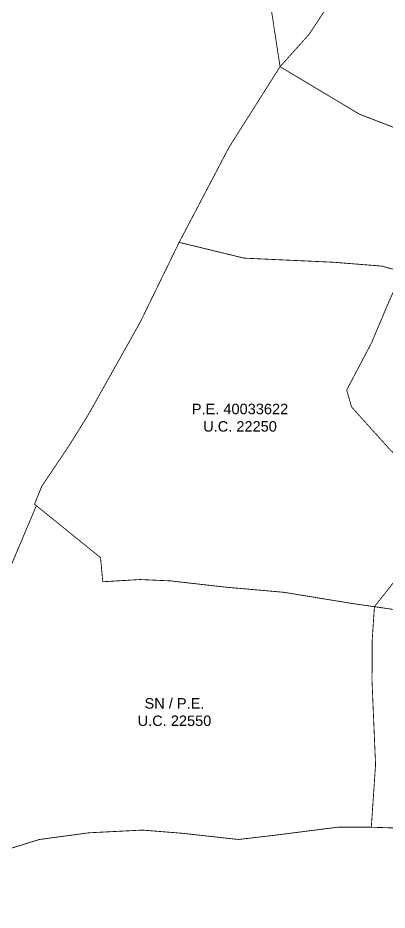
# Model space of a CAD drawing. Header units: metres. Extents: x 561401 to 594056, y 8460144 to 8508504.
# Drawn here: x 586645.6 to 586734.2, y 8501279.5 to 8501493.3 of the extents above; entities that cross this region are included whole.
import ezdxf

# ---------------------------------------------------------------- set-up
doc = ezdxf.new("R2010")
doc.units = ezdxf.units.M
for name, color, linetype in [('1.2. AFECTADOS BASE GRAFICA SUNARP', 150, 'Continuous'), ('1.2. BASE GRAFICA GORE', 76, 'Continuous'), ('1.2. BASE GRAFICA SUNARP', 150, 'Continuous'), ('1.3 ETIQUETA P.E. Y U.C.', 1, 'Continuous')]:
    doc.layers.add(name, color=color, linetype=linetype)
doc.styles.add('Arial', font='arial.ttf', dxfattribs={"height": 1})

msp = doc.modelspace()

# ---------------------------------------------------------------- linework, layer by layer
at = {"layer": '1.2. AFECTADOS BASE GRAFICA SUNARP', "color": 64, "linetype": 'Continuous', "lineweight": -3, "const_width": 0.2}
msp.add_lwpolyline([(586708.49, 8501481.63), (586727.49, 8501470.26), (586747.55, 8501462.51), (586757.81, 8501469.53), (586776.1, 8501488.52), (586792.29, 8501490.16), (586818.28, 8501490.32), (586827.81, 8501489.7), (586829.57, 8501494.6), (586828.44, 8501500.38), (586825.27, 8501500.68), (586802.18, 8501504.26), (586784.57, 8501508.31), (586770.99, 8501504.99), (586751.91, 8501501.04), (586733.11, 8501497.38), (586719.78, 8501495.94), (586715.46, 8501489.39), (586708.49, 8501481.63)], close=True, dxfattribs=at)
at = {"layer": '1.2. BASE GRAFICA GORE', "color": 64, "linetype": 'Continuous', "lineweight": -3, "const_width": 0.2}
for points in [[(586641.02, 8501293.4), (586650.77, 8501296.44), (586662.66, 8501298.05), (586675.49, 8501298.7), (586684.99, 8501297.94), (586698.51, 8501296.45), (586706.35, 8501297.36), (586722.52, 8501299.41), (586730.36, 8501299.38), (586731.38, 8501314.33), (586730.54, 8501334.29), (586730.58, 8501344.27), (586731.11, 8501352.23), (586725.76, 8501353), (586709.31, 8501355.69), (586695.45, 8501356.91), (586682.17, 8501358.42), (586674.95, 8501358.74), (586666, 8501358.21), (586665.45, 8501363.99), (586650.07, 8501376.43), (586643.97, 8501362.02)], [(586798.66, 8501279.31), (586792.74, 8501282.68), (586776.15, 8501290.36), (586771.36, 8501292.58), (586765.73, 8501295.4), (586749.59, 8501298.81), (586730.36, 8501299.38), (586722.52, 8501299.41), (586706.35, 8501297.36), (586698.51, 8501296.45), (586684.99, 8501297.94), (586675.49, 8501298.7), (586662.66, 8501298.05), (586650.77, 8501296.44), (586641.02, 8501293.4), (586626.8, 8501288.15), (586628.14, 8501282.54), (586628.54, 8501266.14)]]:
    msp.add_lwpolyline(points, dxfattribs=at)
at = {"layer": '1.2. BASE GRAFICA SUNARP', "color": 64, "linetype": 'Continuous', "lineweight": -3, "const_width": 0.2}
for points in [[(586706.15, 8501496.87), (586708.49, 8501481.63), (586715.46, 8501489.39), (586719.78, 8501495.94)], [(586734.97, 8501389.72), (586730.12, 8501395.1), (586725.63, 8501400.1), (586724.46, 8501404.14), (586730.45, 8501415.52), (586733.83, 8501423.58), (586737.78, 8501432.54), (586732.8, 8501433.85), (586721.25, 8501434.77), (586699.89, 8501435.75), (586684.3, 8501439.53), (586674.96, 8501420.39), (586662.44, 8501398.1), (586657.78, 8501390.61), (586651.38, 8501381.11), (586649.62, 8501376.78), (586650.07, 8501376.43), (586650.07, 8501376.43), (586665.45, 8501363.99), (586666, 8501358.21), (586674.95, 8501358.74), (586682.17, 8501358.42), (586695.45, 8501356.91), (586709.31, 8501355.69), (586725.76, 8501353), (586731.11, 8501352.23), (586743.54, 8501367.97)]]:
    msp.add_lwpolyline(points, dxfattribs=at)
for points in [[(586684.3, 8501439.53), (586699.89, 8501435.75), (586721.25, 8501434.77), (586732.8, 8501433.85), (586737.78, 8501432.54), (586741.74, 8501431.5), (586750.39, 8501427.99), (586764.78, 8501418.38), (586777.17, 8501409.65), (586787.01, 8501415.96), (586796.87, 8501424.28), (586805.3, 8501433.78), (586813.09, 8501440.28), (586801.87, 8501443.04), (586794.09, 8501444.8), (586784.57, 8501447.74), (586769.86, 8501452.43), (586751.71, 8501460.9), (586747.55, 8501462.51), (586727.49, 8501470.26), (586708.49, 8501481.63), (586696.27, 8501462.33), (586684.3, 8501439.53)], [(586731.11, 8501352.23), (586746.25, 8501350.03), (586762.13, 8501347.64), (586776.26, 8501344.68), (586791.58, 8501353.81), (586759.35, 8501383.79), (586777.17, 8501409.65), (586764.78, 8501418.38), (586750.39, 8501427.99), (586741.74, 8501431.5), (586737.78, 8501432.54), (586733.83, 8501423.58), (586730.45, 8501415.52), (586724.46, 8501404.14), (586725.63, 8501400.1), (586730.12, 8501395.1), (586734.97, 8501389.72), (586746.83, 8501379.18), (586750.14, 8501375.21), (586747.49, 8501371.92), (586743.54, 8501367.97), (586731.11, 8501352.23)], [(586730.36, 8501299.38), (586749.59, 8501298.81), (586765.73, 8501295.4), (586771.36, 8501292.58), (586778.46, 8501307.35), (586798.59, 8501299.2), (586806.65, 8501308.49), (586812.16, 8501318.91), (586818.8, 8501329.28), (586799.86, 8501347.59), (586798.81, 8501348.61), (586791.61, 8501353.83), (586791.58, 8501353.81), (586776.26, 8501344.68), (586762.13, 8501347.64), (586746.25, 8501350.03), (586731.11, 8501352.23), (586730.58, 8501344.27), (586730.54, 8501334.29), (586731.38, 8501314.33), (586730.36, 8501299.38)]]:
    msp.add_lwpolyline(points, close=True, dxfattribs=at)

# ---------------------------------------------------------------- texts
at = {"layer": '1.3 ETIQUETA P.E. Y U.C.', "color": 1, "char_height": 2.5, "attachment_point": 5, "style": 'Arial'}
for s, insert in [('P.E. 40033622\\PU.C. 22250', (586698.89, 8501397.51)), ('SN / P.E.\\PU.C. 22550', (586683.18, 8501326.97))]:
    msp.add_mtext(s, dxfattribs=dict(at, insert=insert))

doc.saveas('drawing.dxf')
